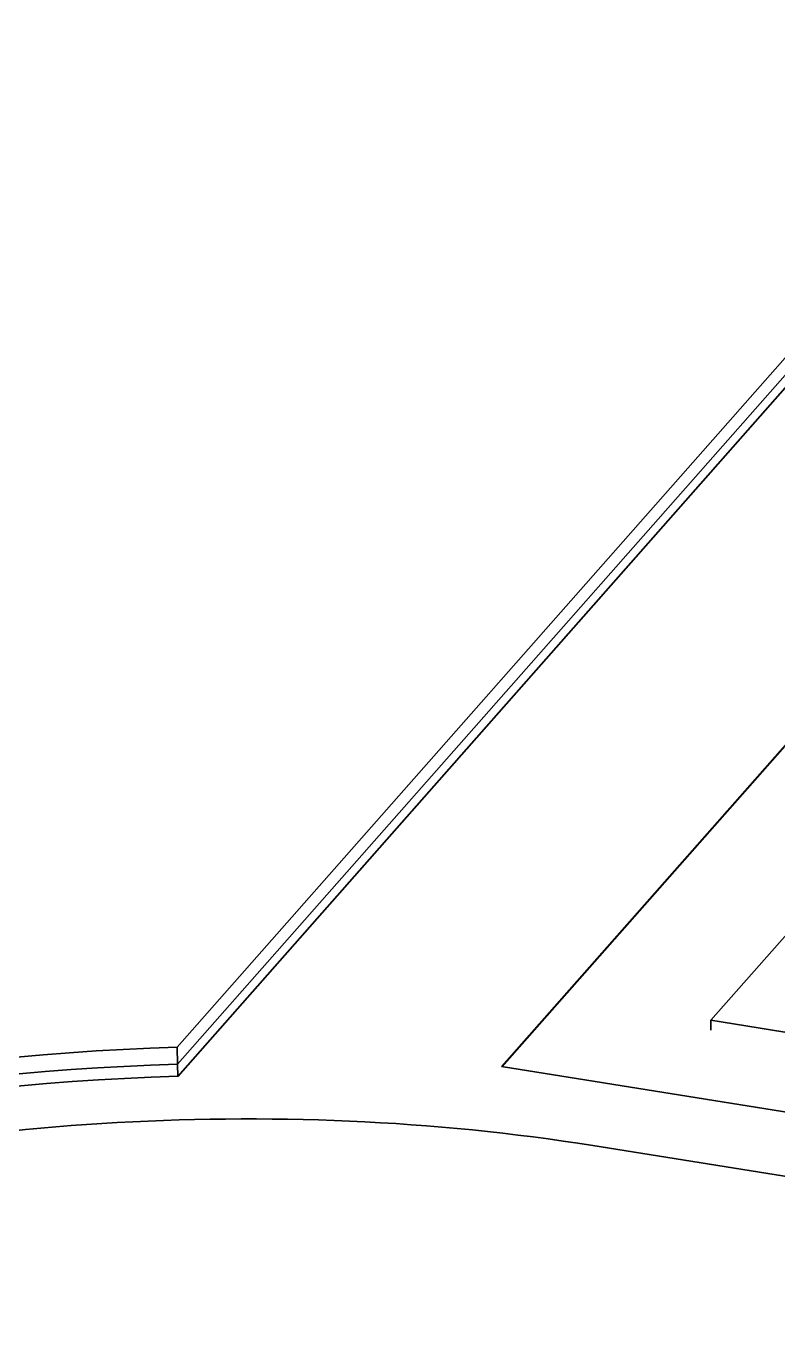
# Model space of a CAD drawing. Extents: x -1051 to 2563, y -231 to 775.
# Drawn here: x -227.97 to -221, y 557.99 to 570.15 of the extents above; entities that cross this region are included whole.
import ezdxf

# ---------------------------------------------------------------- set-up
doc = ezdxf.new("R2010")
doc.units = 0

msp = doc.modelspace()

# ---------------------------------------------------------------- linework, layer by layer
at = {"color": 7, "lineweight": 35, "ltscale": 0.315401}
msp.add_line((-226.566, 560.691), (-218.22, 570.152), dxfattribs=at)
at = {"color": 7, "lineweight": 35, "ltscale": 0.3154}
for p, q in [((-226.563, 560.534), (-218.217, 569.995)), ((-218.217, 569.995), (-226.563, 560.534)), ((-218.215, 569.882), (-226.561, 560.421))]:
    msp.add_line(p, q, dxfattribs=at)
at = {"color": 7, "lineweight": 35, "ltscale": 0.179559}
msp.add_line((-223.559, 560.513), (-218.808, 565.899), dxfattribs=at)
at = {"color": 7, "lineweight": 35, "ltscale": 0.179297}
msp.add_line((-223.552, 560.511), (-218.808, 565.89), dxfattribs=at)
at = {"color": 7, "lineweight": 35, "ltscale": 0.138123}
msp.add_line((-221.62, 560.941), (-217.965, 565.084), dxfattribs=at)
at = {"color": 7, "lineweight": 35, "ltscale": 0.047129}
msp.add_line((-219.759, 560.643), (-221.62, 560.941), dxfattribs=at)
at = {"color": 7, "lineweight": 35, "ltscale": 0.002245}
msp.add_line((-221.62, 560.941), (-221.619, 560.851), dxfattribs=at)
at = {"color": 7, "lineweight": 35, "ltscale": 0.003928}
msp.add_line((-226.563, 560.534), (-226.566, 560.691), dxfattribs=at)
at = {"color": 7, "lineweight": 35, "ltscale": 0.002806}
msp.add_line((-226.563, 560.534), (-226.561, 560.421), dxfattribs=at)
at = {"color": 7, "lineweight": 35, "ltscale": 0.353467}
msp.add_line((-209.599, 558.276), (-223.559, 560.513), dxfattribs=at)
at = {"color": 7, "lineweight": 35, "ltscale": 0.282773}
msp.add_line((-211.545, 557.99), (-222.713, 559.78), dxfattribs=at)
at = {"color": 7, "lineweight": 35}
for centre, major_axis, start_param, end_param in [((-226.192, 556.297), (9.999, 0.157), 1.601211, 3.141614), ((-226.19, 556.14), (9.999, 0.157), 1.601211, 3.123741), ((-226.19, 556.14), (-9.999, -0.157), 4.742804, 6.265333), ((-226.188, 556.028), (-9.999, -0.157), 4.742804, 6.252576), ((-226.185, 555.844), (-9.499, -0.149), 4.331287, 6.283142)]:
    msp.add_ellipse(centre, major_axis=major_axis, ratio=0.440114, start_param=start_param, end_param=end_param, dxfattribs=at)

doc.saveas('drawing.dxf')
